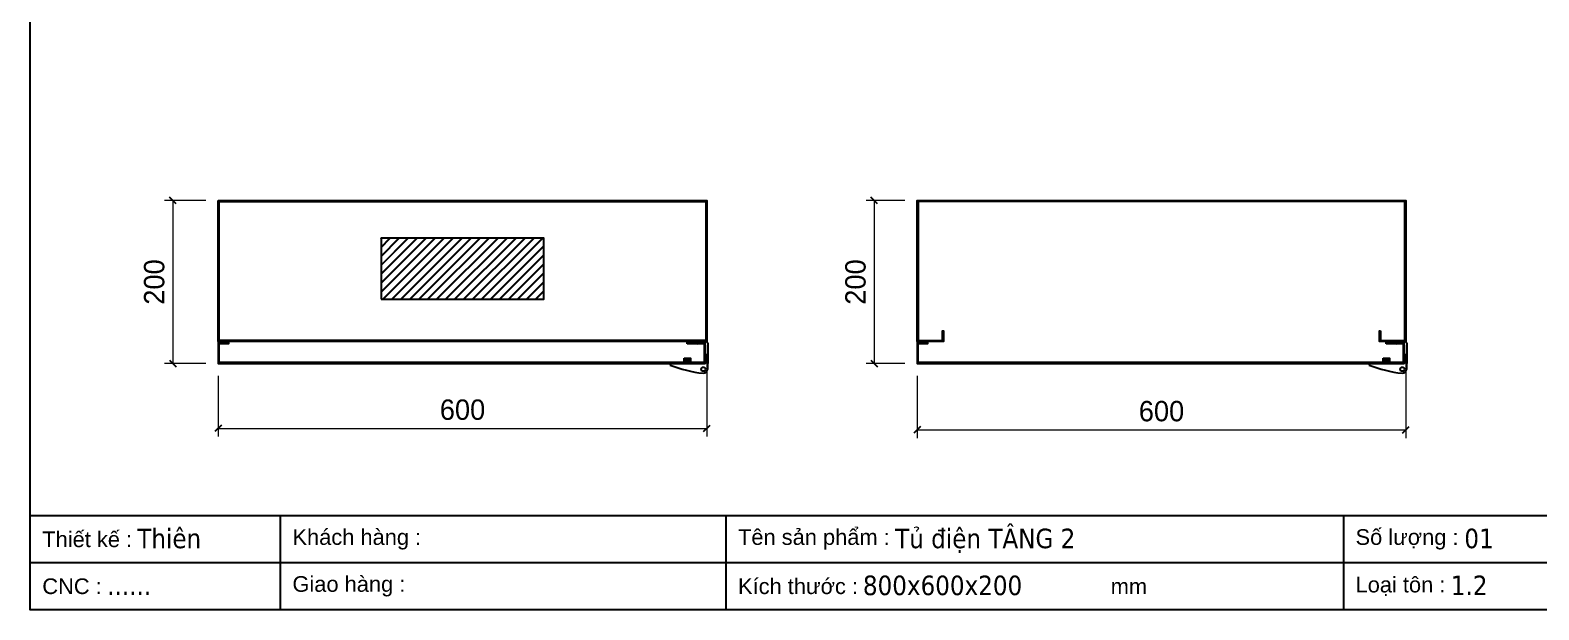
# Model space of a CAD drawing. Header units: millimetres. Extents: x 0 to 2850, y 0 to 2015.
# Drawn here: x 0 to 1852, y 0 to 711 of the extents above; entities that cross this region are included whole.
import ezdxf
from ezdxf.enums import TextEntityAlignment as Align

# ---------------------------------------------------------------- set-up
doc = ezdxf.new("R2010")
doc.units = ezdxf.units.MM
doc.styles.add('Arial', font='arial.ttf')
doc.styles.add('Tahoma (Input Text)', font='tahoma.ttf')
doc.dimstyles.new('Dim-25', dxfattribs={"dimtxt": 25, "dimasz": 8, "dimexe": 10, "dimexo": 15, "dimgap": 10, "dimtad": 1, "dimdec": 0, "dimtxsty": 'Standard', "dimblk": 'OBLIQUE', "dimcen": 10, "dimclrd": 5, "dimclre": 5, "dimclrt": 3, "dimazin": 3, "dimtfac": 1, "dimtdec": 0, "dimtmove": 0, "dimatfit": 3, "dimldrblk": 'OBLIQUE', "dimlwd": 9, "dimlwe": 9})

# ---------------------------------------------------------------- blocks, each defined once
blk = doc.blocks.new('khungtenAsean2')
at = {"color": 7}
for p, q in [((2970, -1980), (0, -1980)), ((320, -1980), (320, -2100)), ((890, -1980), (890, -2100)), ((1680, -1980), (1680, -2100)), ((2020, -2040), (0, -2040))]:
    blk.add_line(p, q, dxfattribs=at)
blk.add_lwpolyline([(0, 0), (2970, 0), (2970, -2100), (0, -2100)], close=True, dxfattribs=at)
at = {"color": 2, "char_height": 20, "width": 917.634, "attachment_point": 4, "style": 'Arial'}
for s, insert in [('  Thiết kế :', (0, -2010)), ('  Khách hàng :', (320, -2010)), ('  Tên sản phẩm :', (890, -2010)), ('  Số lượng :', (1680, -2010)), ('  CNC :', (0, -2070)), ('  Giao hàng :', (320, -2070)), ('  Kích thước :', (890, -2070)), ('mm', (1382.3, -2070)), ('  Loại tôn :', (1680, -2070))]:
    blk.add_mtext(s, dxfattribs=dict(at, insert=insert))
at = {"color": 1, "style": 'Tahoma (Input Text)', "flags": 8}
for tag, p in [('#01', (137.1, -2021.3)), ('#03', (506.6, -2019.3)), ('#05', (1106.6, -2021.3)), ('#07', (1834.7, -2021.3)), ('#09', (2146.7, -2021.3)), ('#02', (98.5, -2081.3)), ('#04', (486.1, -2081.3)), ('#06', (1065.3, -2081.3)), ('#08', (1817.4, -2081.3)), ('#10', (2146.7, -2081.3))]:
    blk.add_attdef(tag, p, '', height=25, dxfattribs=at)
blk.add_attdef('#11', text='', height=25, dxfattribs=at).set_placement((2915, -2067.3), align=Align.CENTER)
blk = doc.blocks.new('HL044-1.3-B')
h = blk.add_hatch()
h.set_pattern_fill('ANSI31', color=1, scale=0.3, style=0)
h.set_pattern_definition([(45, (-80982.31925, -42991.2648), (-0.673519209, 0.673519209), [])])
h.paths.add_polyline_path([(-15.5, 27), (-15.5, 24), (-9.5, 24), (-9.5, 27)])
at = {"color": 1}
for p, q in [((-22, 24), (-22, 27)), ((-22, 27), (1, 27)), ((-1, 24), (-22, 24)), ((-15.5, 24), (-15.5, 27)), ((-9.5, 24), (-9.5, 27)), ((0, 23), (0, 0)), ((3, 25), (3, 0)), ((0, 0), (-43, 0)), ((-43, 0), (-43, -2)), ((-25, 6.5), (-25, 0)), ((-25, 6.5), (-19, 5.9)), ((-25, 5.5), (-19, 4.9)), ((-25, 4.5), (-19, 3.9)), ((-25, 3.5), (-19, 2.9)), ((-25, 2.5), (-19, 1.9)), ((-25, 1.5), (-19, 0.9)), ((-25, 0.5), (-19.7, 0)), ((-19, 6.5), (-19, 0)), ((0, 7.5), (3, 7.5)), ((0, 6), (3, 6)), ((3, -6.5), (3, 0))]:
    blk.add_line(p, q, dxfattribs=at)
blk.add_lwpolyline([(-26, 6.5), (-18, 6.5), (-18, 0), (-26, 0)], close=True, dxfattribs=at)
blk.add_circle((-2.3, -7), 2.55, dxfattribs=at)
for centre, radius, start, end in [((-1, 23), 1, 0, 90), ((1, 25), 2, 0, 90), ((15.4, 147.7), 160.7, 248.6705, 263.5901), ((-2.5, -6.5), 5.5, 270, 0)]:
    blk.add_arc(centre, radius, start, end, dxfattribs=at)
blk = doc.blocks.new('*D5')
at = {"color": 5, "lineweight": 9, "transparency": 16777216}
for p, q in [((830.8, 314.2), (830.8, 212.6)), ((230.8, 287.2), (230.8, 212.6)), ((230.8, 222.6), (830.8, 222.6))]:
    blk.add_line(p, q, dxfattribs=at)
at = {"color": 0, "linetype": 'ByBlock', "lineweight": -2}
for p, q in [((234.8, 226.6), (226.8, 218.6)), ((826.8, 218.6), (834.8, 226.6))]:
    blk.add_line(p, q, dxfattribs=at)
at = {"layer": 'Defpoints', "color": 0, "transparency": 16777216}
for p in [(830.8, 329.2), (230.8, 302.2), (830.8, 222.6)]:
    blk.add_point(p, dxfattribs=at)
at = {"color": 3, "transparency": 16777216, "insert": (530.8, 245.4), "char_height": 25, "attachment_point": 5}
blk.add_mtext('600', dxfattribs=at)
blk = doc.blocks.new('_Oblique')
at = {"color": 0, "linetype": 'ByBlock', "lineweight": -2}
blk.add_line((-0.5, -0.5), (0.5, 0.5), dxfattribs=at)
blk = doc.blocks.new('*D6')
at = {"color": 5, "lineweight": 9, "transparency": 16777216}
for p, q in [((215.8, 502.2), (165.1, 502.2)), ((175.1, 502.2), (175.1, 302.2)), ((215.8, 302.2), (165.1, 302.2))]:
    blk.add_line(p, q, dxfattribs=at)
at = {"color": 0, "linetype": 'ByBlock', "lineweight": -2}
for p, q in [((179.1, 498.2), (171.1, 506.2)), ((171.1, 306.2), (179.1, 298.2))]:
    blk.add_line(p, q, dxfattribs=at)
at = {"layer": 'Defpoints', "color": 0, "transparency": 16777216}
for p in [(230.8, 502.2), (175.1, 302.2), (230.8, 302.2)]:
    blk.add_point(p, dxfattribs=at)
at = {"color": 3, "transparency": 16777216, "insert": (152.4, 402.2), "char_height": 25, "attachment_point": 5, "rotation": 90}
blk.add_mtext('200', dxfattribs=at)
blk = doc.blocks.new('*D7')
at = {"color": 5, "lineweight": 9, "transparency": 16777216}
for p, q in [((1074, 502.2), (1026.2, 502.2)), ((1036.2, 502.2), (1036.2, 302.2)), ((1074, 302.2), (1026.2, 302.2))]:
    blk.add_line(p, q, dxfattribs=at)
at = {"color": 0, "linetype": 'ByBlock', "lineweight": -2}
for p, q in [((1040.2, 498.2), (1032.2, 506.2)), ((1032.2, 306.2), (1040.2, 298.2))]:
    blk.add_line(p, q, dxfattribs=at)
at = {"layer": 'Defpoints', "color": 0, "transparency": 16777216}
for p in [(1089, 502.2), (1036.2, 302.2), (1089, 302.2)]:
    blk.add_point(p, dxfattribs=at)
at = {"color": 3, "transparency": 16777216, "insert": (1013.4, 402.2), "char_height": 25, "attachment_point": 5, "rotation": 90}
blk.add_mtext('200', dxfattribs=at)
blk = doc.blocks.new('*D8')
at = {"color": 5, "lineweight": 9, "transparency": 16777216}
for p, q in [((1689, 314.2), (1689, 210.8)), ((1089, 287.2), (1089, 210.8)), ((1089, 220.8), (1689, 220.8))]:
    blk.add_line(p, q, dxfattribs=at)
at = {"color": 0, "linetype": 'ByBlock', "lineweight": -2}
for p, q in [((1093, 224.8), (1085, 216.8)), ((1685, 216.8), (1693, 224.8))]:
    blk.add_line(p, q, dxfattribs=at)
at = {"layer": 'Defpoints', "color": 0, "transparency": 16777216}
for p in [(1689, 329.2), (1089, 302.2), (1689, 220.8)]:
    blk.add_point(p, dxfattribs=at)
at = {"color": 3, "transparency": 16777216, "insert": (1389, 243.6), "char_height": 25, "attachment_point": 5}
blk.add_mtext('600', dxfattribs=at)

msp = doc.modelspace()

# ---------------------------------------------------------------- hatches: boundary and pattern name
h = msp.add_hatch()
h.set_pattern_fill('JIS_LC_8', style=0)
h.set_pattern_definition([(45, (27485.369, -12950.495), (-5.5154329, 5.5154329), []), (45, (27485.769, -12950.495), (-5.5154329, 5.5154329), [])])
h.paths.add_polyline_path([(430.8, 381), (630.8, 381), (630.8, 456), (430.8, 456)])

# ---------------------------------------------------------------- linework, layer by layer
at = {"color": 7}
for points in [[(230.8, 502.2), (830.8, 502.2), (830.8, 329.2), (230.8, 329.2)], [(232, 501), (829.6, 501), (829.6, 330.4), (232, 330.4)], [(1657.8, 342.4), (1657.8, 330.4), (1687.8, 330.4), (1687.8, 501), (1090.2, 501), (1090.2, 330.4), (1120.2, 330.4), (1120.2, 342.4), (1121.4, 342.4), (1121.4, 329.2), (1089, 329.2), (1089, 502.2), (1689, 502.2), (1689, 329.2), (1656.6, 329.2), (1656.6, 342.4)], [(430.8, 381), (630.8, 381), (630.8, 456), (430.8, 456)], [(815.6, 326.9), (827.6, 326.9), (827.6, 303.4), (232, 303.4), (232, 326.9), (244, 326.9), (244, 328.1), (230.8, 328.1), (230.8, 302.2), (828.8, 302.2), (828.8, 328.1), (815.6, 328.1)], [(1673.8, 326.9), (1685.8, 326.9), (1685.8, 303.4), (1090.2, 303.4), (1090.2, 326.9), (1102.2, 326.9), (1102.2, 328.1), (1089, 328.1), (1089, 302.2), (1687, 302.2), (1687, 328.1), (1673.8, 328.1)]]:
    msp.add_lwpolyline(points, close=True, dxfattribs=at)

# ---------------------------------------------------------------- block references
ref = msp.add_blockref('khungtenAsean2', (0, 2015.4), dxfattribs=dict(at, xscale=0.959713920019567, yscale=0.959713920019567, zscale=0.959713920019567))
ref.add_attrib('#08', '1.2', (1744.2, 18), dxfattribs={"color": 1, "height": 23.99, "style": 'Tahoma (Input Text)'})
ref.add_attrib('#07', '01', (1760.8, 75.6), dxfattribs={"color": 1, "height": 23.99, "style": 'Tahoma (Input Text)'})
ref.add_attrib('#06', '800x600x200', (1022.4, 18), dxfattribs={"color": 1, "height": 23.993, "style": 'Tahoma (Input Text)'})
ref.add_attrib('#05', 'Tủ điện TÂNG 2', (1062, 75.6), dxfattribs={"color": 1, "height": 23.993, "style": 'Tahoma (Input Text)'})
ref.add_attrib('#02', '......', (94.5, 18), dxfattribs={"color": 1, "height": 23.99, "style": 'Tahoma (Input Text)'})
ref.add_attrib('#01', 'Thiên', (131.5, 75.6), dxfattribs={"color": 1, "height": 23.99, "style": 'Tahoma (Input Text)'})
for p in [(828.8, 302.2), (1687, 302.2)]:
    msp.add_blockref('HL044-1.3-B', p, dxfattribs=at)

# ---------------------------------------------------------------- dimensions: what is measured, and where the dimension line sits
for base, p1, p2, picture, middle in [((175.1, 302.2), (230.8, 502.2), (230.8, 302.2), '*D6', (152.4, 402.2)), ((1036.2, 302.2), (1089, 502.2), (1089, 302.2), '*D7', (1013.4, 402.2))]:
    dim = msp.add_linear_dim(base=base, p1=p1, p2=p2, angle=90, dimstyle='Dim-25', dxfattribs=at)
    dim.commit()
    dim.dimension.update_dxf_attribs({"geometry": picture, "text_midpoint": middle})
for base, p1, p2, picture, middle in [((830.8, 222.6), (230.8, 302.2), (830.8, 329.2), '*D5', (530.8, 245.4)), ((1689, 220.8), (1089, 302.2), (1689, 329.2), '*D8', (1389, 243.6))]:
    dim = msp.add_linear_dim(base=base, p1=p1, p2=p2, dimstyle='Dim-25', dxfattribs=at)
    dim.commit()
    dim.dimension.update_dxf_attribs({"geometry": picture, "text_midpoint": middle})

doc.saveas('drawing.dxf')
